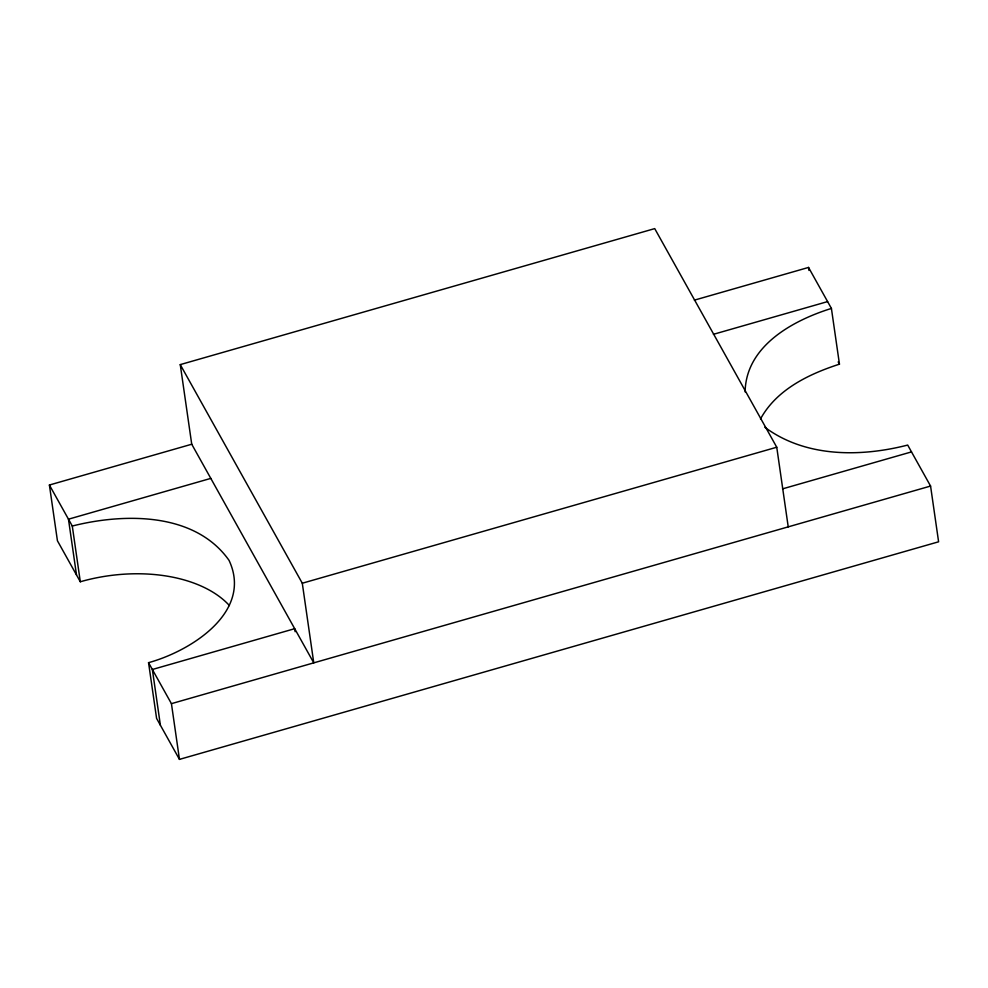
<?xml version="1.0" encoding="UTF-8"?>
<svg xmlns="http://www.w3.org/2000/svg" width="988" height="988" viewBox="0 0 988 988"><rect width="100%" height="100%" fill="white"/><g stroke="black" fill="none" stroke-linecap="round" stroke-linejoin="round"><path stroke-width="1.48" d="M745.113 391.903C745.866 346.059 792.821 320.421 831.414 308.429L808.542 267.439L694.366 300.154M760.501 418.961C776.531 389.568 808.826 374.057 839.454 364.164L831.414 308.429M764.848 427.273C805.529 457.493 860.486 457.185 907.688 445.069L930.573 486.059L938.6 541.795L179.458 759.389L156.586 718.4L148.546 662.664C191.017 651.018 253.163 611.868 229.031 560.344C194.883 512.056 124.216 512.933 72.285 526.024L49.4 485.022L191.734 444.23L313.764 662.849L302.291 583.229L180.261 364.609L654.723 228.611L776.753 447.231L788.226 526.863M210.802 478.39L68.468 519.194L76.496 574.93M713.435 334.315L827.611 301.599M302.291 583.229L776.753 447.231M782.508 488.875L911.504 451.899M148.546 662.664L171.43 703.654L930.573 486.059M838.182 361.892L839.454 364.164M229.414 605.558A125.414 74.952 -8.2 0 0 80.312 581.759L57.428 540.769L49.4 485.022M808.542 267.439L808.974 270.453M295.14 631.703L294.696 628.689L152.362 669.494L160.389 725.229M180.261 364.609L191.734 444.23M171.43 703.654L179.458 759.389M72.285 526.024L80.312 581.759"/></g></svg>
